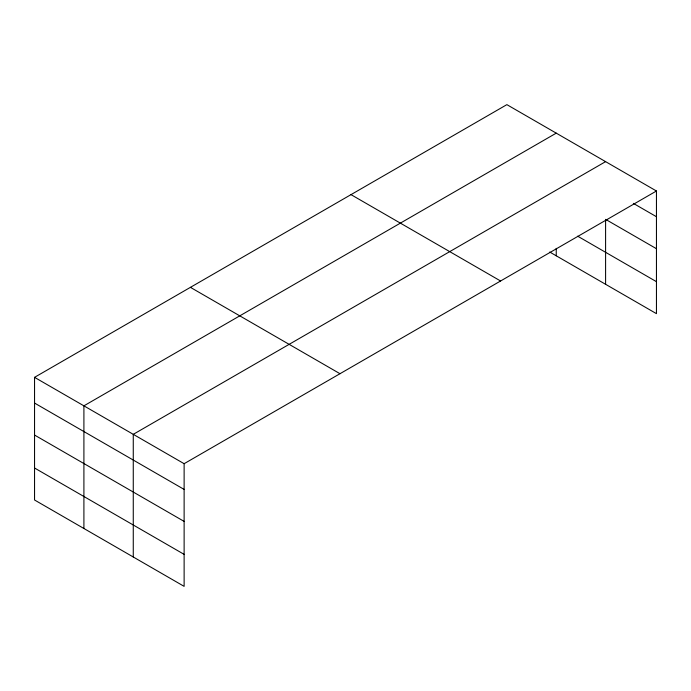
<?xml version="1.0" encoding="UTF-8"?>
<svg xmlns="http://www.w3.org/2000/svg" width="691" height="691" viewBox="0 0 691 691"><rect width="100%" height="100%" fill="white"/><g stroke="black" fill="none" stroke-linecap="round" stroke-linejoin="round"><path stroke-width="1.04" d="M549.716 252.034L656.45 313.654L656.45 191.001L506.874 104.643L34.55 377.346L34.55 499.999L184.126 586.357L184.126 463.696L34.55 377.346M556.238 133.147L83.905 405.842L83.905 528.494M605.592 161.642L133.268 434.337L133.268 556.989M184.126 463.696L656.45 191.001M633.336 203.37L656.45 216.715M605.592 219.349L656.45 248.708M577.659 236.175L656.45 281.669M351.011 194.637L500.578 280.987M190.422 287.352L339.989 373.71M34.55 403.06L184.126 489.418M34.55 435.054L184.126 521.403M34.55 468.006L184.126 554.363M605.592 220.412L605.592 284.295M556.238 248.337L556.238 255.8"/></g></svg>
